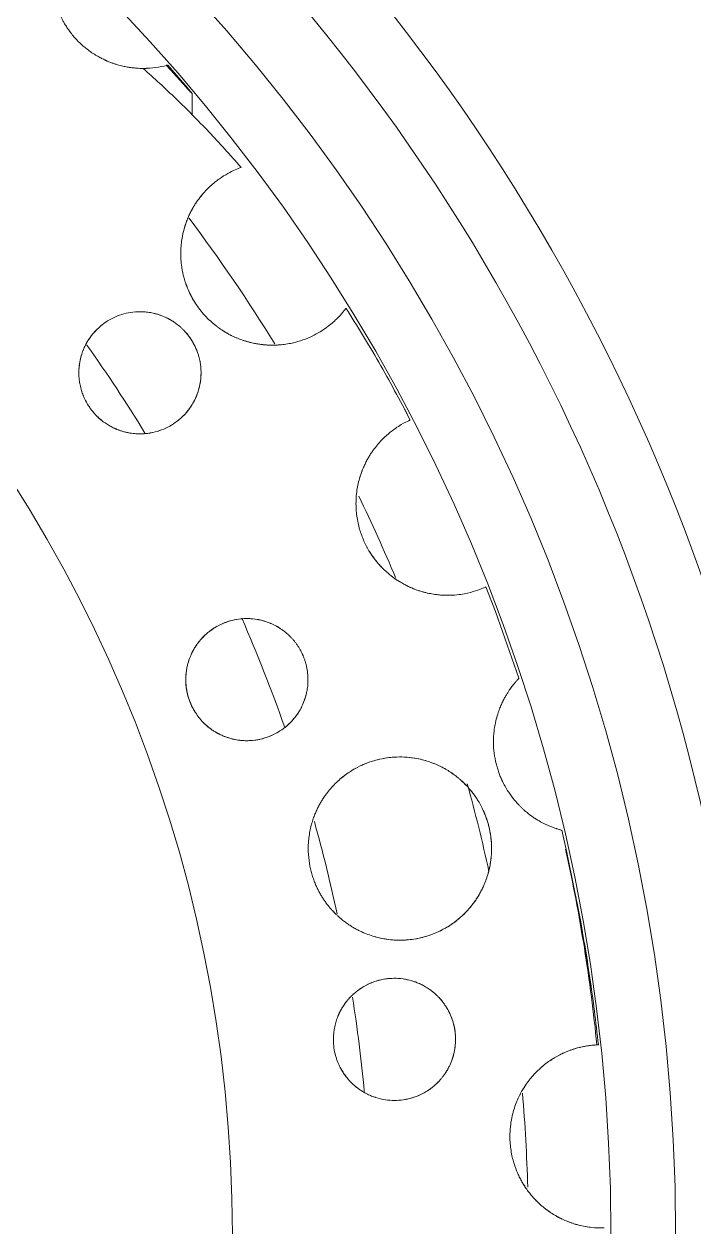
# Model space of a CAD drawing. Header units: metres. Extents: x -217 to -108, y -304 to -188.
# Drawn here: x -146.517 to -146.079, y -231.596 to -230.808 of the extents above; entities that cross this region are included whole.
import ezdxf

# ---------------------------------------------------------------- set-up
doc = ezdxf.new("R2010")
doc.units = ezdxf.units.M
for name, color, linetype, lineweight in [('A-FLOR', 192, 'Continuous', 9), ('A-GENM', 13, 'Continuous', 9), ('A-WALL', 113, 'Continuous', 9)]:
    doc.layers.add(name, color=color, linetype=linetype, lineweight=lineweight)

# ---------------------------------------------------------------- blocks, each defined once
blk = doc.blocks.new('Fountain_2047 - Fountain_2047-790752-Nivel 3')
at = {"layer": 'A-GENM'}
for p, q in [((0.8833, 0.75274), (0.87194, 0.76587)), ((0.88794, 0.73314), (0.88794, 0.74713)), ((0.91997, 0.69883), (0.91978, 0.69904)), ((1.0307, 0.53339), (1.02608, 0.54222))]:
    blk.add_line(p, q, dxfattribs=at)
at = {"layer": 'A-GENM', "flags": 128}
for points in [[(1.10189, 0.36426), (1.08644, 0.40804), (1.08027, 0.4241)], [(1.14962, 0.15883), (1.14234, 0.20467), (1.13325, 0.25019), (1.12995, 0.26469)]]:
    blk.add_lwpolyline(points, dxfattribs=at)
at = {"layer": 'A-GENM'}
for radius, start, end in [(1.53821, 0, 180), (1.47906, 0, 180), (1.295, 0, 180), (1.25272, 0, 180), (1.20443, 0, 180), (1.16207, 0, 180), (0.91426, 360, 180), (1.10805, 31.7649, 36.91734), (1.005, 31.48314, 35.41938), (1.10805, 22.84352, 25.86952), (1.005, 19.29336, 23.67653), (1.10805, 12.39005, 15.44513), (1.005, 12.06227, 15.60441), (1.005, 5.34743, 8.89272), (1.10805, 1.60307, 4.79304)]:
    blk.add_arc((0, 0), radius, start, end, dxfattribs=at)
for points, knots in [([(0.85581, 0.7637), (0.85451, 0.7637), (0.85232, 0.76377), (0.84906, 0.76407), (0.8468, 0.76438), (0.84485, 0.76472), (0.84335, 0.76503), (0.84175, 0.76539), (0.83998, 0.76585), (0.83812, 0.76639), (0.83652, 0.76692), (0.83515, 0.76741), (0.83407, 0.76782), (0.83312, 0.7682), (0.83242, 0.7685), (0.83202, 0.76867), (0.83171, 0.76881), (0.8314, 0.76894), (0.83099, 0.76913), (0.83029, 0.76945), (0.8293, 0.76993), (0.8281, 0.77054), (0.82642, 0.77144), (0.82456, 0.77253), (0.82236, 0.77396), (0.821, 0.77491), (0.82002, 0.77564), (0.81933, 0.77616), (0.81804, 0.77716), (0.81606, 0.77883), (0.81357, 0.78116), (0.81113, 0.78374), (0.80885, 0.78645), (0.80683, 0.78918), (0.80541, 0.79133), (0.80444, 0.7929), (0.80382, 0.79397), (0.80327, 0.79495), (0.8026, 0.7962), (0.80189, 0.79762), (0.80119, 0.79914), (0.80059, 0.80051), (0.80009, 0.80176), (0.79964, 0.80294), (0.7993, 0.8039), (0.79903, 0.80467), (0.79884, 0.80526), (0.79865, 0.80585), (0.79842, 0.80661), (0.79805, 0.80788), (0.79763, 0.80953), (0.79724, 0.81123), (0.79705, 0.81217), (0.79697, 0.8126)], [-1, -1, -1, -1, -0.875, -0.8125, -0.75, -0.71875, -0.6875, -0.65625, -0.625, -0.59375, -0.5625, -0.546875, -0.53125, -0.515625, -0.507812, -0.503906, -0.5, -0.496094, -0.492188, -0.484375, -0.46875, -0.453125, -0.4375, -0.40625, -0.390625, -0.375, -0.371094, -0.367188, -0.359375, -0.34375, -0.328125, -0.3125, -0.296875, -0.28125, -0.265625, -0.257812, -0.25, -0.242188, -0.234375, -0.21875, -0.203125, -0.1875, -0.171875, -0.15625, -0.140625, -0.132812, -0.125, -0.117188, -0.109375, -0.09375, -0.0625, -0.03125, 0, 0, 0, 0]), ([(0.84769, 0.76427), (0.85056, 0.76387), (0.85634, 0.76351), (0.86429, 0.76412), (0.869, 0.76509), (0.87117, 0.76566)], [0.0233596, 0.0233596, 0.0233596, 0.0233596, 0.3333333, 0.6666667, 1, 1, 1, 1]), ([(0.87117, 0.76566), (0.87357, 0.76296), (0.87694, 0.75929), (0.88029, 0.75555), (0.88201, 0.75361), (0.8832, 0.75231), (0.88427, 0.75113), (0.88554, 0.7497), (0.8873, 0.74774), (0.88794, 0.74712), (0.88794, 0.74713)], [-1, -1, -1, -1, -0.75, -0.625, -0.5625, -0.5, -0.4375, -0.375, -0.25, 0, 0, 0, 0]), ([(0.88794, 0.74713), (0.88794, 0.74722), (0.88732, 0.74795), (0.8854, 0.75028), (0.88378, 0.75219), (0.88227, 0.75394), (0.88063, 0.75587), (0.87742, 0.75958), (0.87419, 0.7632), (0.87188, 0.76585)], [-1, -1, -1, -1, -0.75, -0.625, -0.5, -0.4375, -0.375, -0.25, 0, 0, 0, 0]), ([(0.88046, 0.64244), (0.88046, 0.64567), (0.88098, 0.65177), (0.88252, 0.65837), (0.88403, 0.6629), (0.88523, 0.66593), (0.88649, 0.6687), (0.88785, 0.67133), (0.88928, 0.67379), (0.89121, 0.67678), (0.89471, 0.68148), (0.89984, 0.68685), (0.90582, 0.69159), (0.91318, 0.69614), (0.91765, 0.69799), (0.91997, 0.69883)], [-1, -1, -1, -1, -0.9375, -0.875, -0.84375, -0.8125, -0.78125, -0.75, -0.71875, -0.6875, -0.625, -0.5, -0.375, -0.25, 0, 0, 0, 0]), ([(0.88426, 0.66345), (0.88408, 0.66296), (0.88359, 0.66162), (0.88314, 0.66015), (0.88286, 0.65921)], [-0.3443505, -0.3443505, -0.3443505, -0.3443505, -0.3125, -0.25946107, -0.25946107, -0.25946107, -0.25946107]), ([(0.9886, 0.60662), (0.9882, 0.60609), (0.98684, 0.60428), (0.98283, 0.59975), (0.97644, 0.59409), (0.96867, 0.58919), (0.96063, 0.58578), (0.95471, 0.58405), (0.94939, 0.58305), (0.94576, 0.58264), (0.94266, 0.58246), (0.94027, 0.58242), (0.93777, 0.58248), (0.93507, 0.58266), (0.9323, 0.58297), (0.92946, 0.58343), (0.92692, 0.58397), (0.925, 0.58446), (0.92387, 0.58477), (0.92299, 0.58503), (0.92211, 0.58531), (0.921, 0.58567), (0.91966, 0.58615), (0.91804, 0.58677), (0.91635, 0.58749), (0.91449, 0.58833), (0.91242, 0.58937), (0.91046, 0.59046), (0.90872, 0.59151), (0.90758, 0.59225), (0.9066, 0.5929), (0.90558, 0.59361), (0.90368, 0.595), (0.90075, 0.59738), (0.89714, 0.60081), (0.89369, 0.60473), (0.89057, 0.60897), (0.88793, 0.61331), (0.88617, 0.61681), (0.88519, 0.61909), (0.88475, 0.62016), (0.88451, 0.62076), (0.88435, 0.6212), (0.88419, 0.62163), (0.88398, 0.6222), (0.88363, 0.62319), (0.88317, 0.62458), (0.88269, 0.62621), (0.88213, 0.62831), (0.88157, 0.63082), (0.88093, 0.63455), (0.88053, 0.63865), (0.88046, 0.64128), (0.88046, 0.64244)], [-1, -1, -1, -1, -0.875, -0.75, -0.625, -0.5, -0.4375, -0.375, -0.34375, -0.3125, -0.296875, -0.28125, -0.265625, -0.25, -0.234375, -0.21875, -0.203125, -0.195312, -0.191406, -0.1875, -0.183594, -0.179688, -0.171875, -0.164062, -0.15625, -0.148438, -0.140625, -0.132812, -0.128906, -0.125, -0.123047, -0.121094, -0.117188, -0.109375, -0.101562, -0.09375, -0.085938, -0.078125, -0.070312, -0.066406, -0.064453, -0.063477, -0.0625, -0.061523, -0.060547, -0.058594, -0.054688, -0.050781, -0.046875, -0.039062, -0.03125, -0.015625, 0, 0, 0, 0]), ([(0.88357, 0.62339), (0.88365, 0.62313), (0.88394, 0.62229), (0.88472, 0.62016), (0.88616, 0.61677), (0.88812, 0.61301), (0.88954, 0.61069), (0.89011, 0.6098)], [-0.9137699, -0.9137699, -0.9137699, -0.9137699, -0.91145833, -0.90625, -0.89583333, -0.88541667, -0.87884376, -0.87884376, -0.87884376, -0.87884376]), ([(0.81376, 0.56433), (0.81376, 0.56769), (0.8144, 0.57236), (0.8159, 0.57743), (0.81727, 0.58084), (0.81885, 0.58397), (0.82119, 0.58774), (0.8245, 0.59183), (0.82894, 0.59589), (0.8338, 0.59916), (0.83904, 0.60168), (0.84465, 0.60344), (0.84967, 0.60422), (0.8539, 0.60438), (0.85667, 0.60426), (0.85896, 0.60401), (0.86069, 0.60374), (0.86219, 0.60345), (0.86342, 0.60315), (0.86438, 0.6029), (0.86534, 0.60263), (0.86659, 0.60223), (0.86785, 0.60178), (0.86918, 0.60125), (0.87022, 0.6008), (0.87114, 0.60036), (0.87182, 0.60003), (0.87221, 0.59982), (0.87251, 0.59967), (0.87282, 0.5995), (0.87322, 0.59928), (0.87394, 0.59887), (0.87498, 0.59825), (0.87625, 0.59742), (0.87798, 0.5962), (0.87976, 0.59477), (0.88159, 0.59308), (0.88274, 0.59192), (0.88368, 0.59089), (0.88466, 0.58976), (0.88591, 0.58818), (0.88737, 0.58607), (0.88919, 0.58305), (0.89067, 0.57991), (0.89173, 0.57698), (0.89232, 0.57503), (0.89275, 0.5733), (0.89321, 0.57109), (0.89356, 0.56863), (0.89374, 0.56618), (0.89376, 0.56489), (0.89376, 0.56433)], [-1, -1, -1, -1, -0.933333, -0.9, -0.866667, -0.833333, -0.8, -0.733333, -0.666667, -0.6, -0.533333, -0.466667, -0.4, -0.366667, -0.333333, -0.316667, -0.3, -0.283333, -0.275, -0.266667, -0.258333, -0.25, -0.233333, -0.225, -0.216667, -0.208333, -0.204167, -0.202083, -0.2, -0.197917, -0.195833, -0.191667, -0.183333, -0.175, -0.166667, -0.15, -0.141667, -0.133333, -0.129167, -0.125, -0.116667, -0.108333, -0.1, -0.083333, -0.075, -0.066667, -0.058333, -0.05, -0.033333, -0.016667, 0, 0, 0, 0]), ([(0.87624, 0.59742), (0.87613, 0.59749), (0.8756, 0.59785), (0.87466, 0.59845), (0.87364, 0.59905), (0.87293, 0.59944), (0.87256, 0.59964), (0.87239, 0.59973), (0.87232, 0.59977)], [-0.71183731, -0.71183731, -0.71183731, -0.71183731, -0.70833333, -0.69444444, -0.68055556, -0.67361111, -0.67013889, -0.66779698, -0.66779698, -0.66779698, -0.66779698]), ([(0.82591, 0.59305), (0.82508, 0.59224), (0.82376, 0.59085), (0.82203, 0.58873), (0.82109, 0.58743), (0.82063, 0.58675)], [-0.7240027, -0.7240027, -0.7240027, -0.7240027, -0.625, -0.5625, -0.5000944, -0.5000944, -0.5000944, -0.5000944]), ([(0.89227, 0.57516), (0.89209, 0.57578), (0.89169, 0.5771), (0.89059, 0.5801), (0.88905, 0.58332), (0.88716, 0.58639), (0.88564, 0.58853), (0.88435, 0.59013), (0.88347, 0.59112), (0.88302, 0.59161), (0.88282, 0.59182), (0.88274, 0.5919)], [-0.8888889, -0.8888889, -0.8888889, -0.8888889, -0.875, -0.8611111, -0.8333333, -0.8194444, -0.8055556, -0.7916667, -0.7847222, -0.78125, -0.7789703, -0.7789703, -0.7789703, -0.7789703]), ([(0.90729, 0.59244), (0.90754, 0.59227), (0.90851, 0.59164), (0.91007, 0.59069), (0.91189, 0.58966), (0.9131, 0.58903), (0.91374, 0.58872), (0.91383, 0.58867)], [-0.81611843, -0.81611843, -0.81611843, -0.81611843, -0.8125, -0.80208333, -0.79166667, -0.78125, -0.77953975, -0.77953975, -0.77953975, -0.77953975]), ([(0.82063, 0.58675), (0.82017, 0.58608), (0.8193, 0.58469), (0.81788, 0.58215), (0.817, 0.58008), (0.81649, 0.57878)], [-0.5, -0.5, -0.5, -0.5, -0.4375, -0.375, -0.282528, -0.282528, -0.282528, -0.282528]), ([(0.92176, 0.58543), (0.92225, 0.58526), (0.92324, 0.58496), (0.92491, 0.58448), (0.92606, 0.58419), (0.92674, 0.58403)], [-0.72881952, -0.72881952, -0.72881952, -0.72881952, -0.71875, -0.70833333, -0.69246596, -0.69246596, -0.69246596, -0.69246596]), ([(0.81562, 0.57641), (0.81512, 0.57482), (0.81417, 0.57103), (0.81376, 0.56678), (0.81376, 0.56433)], [-0.22842, -0.22842, -0.22842, -0.22842, -0.125, 0, 0, 0, 0]), ([(0.93343, 0.58285), (0.93394, 0.58279), (0.93525, 0.58265), (0.93651, 0.58256), (0.93728, 0.58252)], [-0.6384151, -0.6384151, -0.6384151, -0.6384151, -0.625, -0.60345026, -0.60345026, -0.60345026, -0.60345026]), ([(0.94321, 0.5825), (0.9433, 0.5825), (0.9443, 0.58255), (0.94526, 0.58262), (0.94612, 0.5827)], [-0.54441106, -0.54441106, -0.54441106, -0.54441106, -0.54166667, -0.51263072, -0.51263072, -0.51263072, -0.51263072]), ([(0.89376, 0.56433), (0.89376, 0.56152), (0.89315, 0.55624), (0.89122, 0.54984), (0.88853, 0.54426), (0.88522, 0.53941), (0.88136, 0.5352), (0.87698, 0.5316), (0.87209, 0.52862), (0.86665, 0.52631), (0.86164, 0.52502), (0.85731, 0.52444), (0.85385, 0.52428), (0.85082, 0.52441), (0.8486, 0.52466), (0.84728, 0.52486), (0.84626, 0.52504), (0.84523, 0.52525), (0.84387, 0.52556), (0.84249, 0.52594), (0.84105, 0.5264), (0.83992, 0.5268), (0.83894, 0.52718), (0.83822, 0.52747), (0.83781, 0.52765), (0.83749, 0.52779), (0.83717, 0.52794), (0.83674, 0.52813), (0.836, 0.52849), (0.83492, 0.52904), (0.83362, 0.52976), (0.83184, 0.53084), (0.82999, 0.53212), (0.82804, 0.53368), (0.82692, 0.53466), (0.82615, 0.53539), (0.82562, 0.5359), (0.82468, 0.53685), (0.82328, 0.53839), (0.82162, 0.54046), (0.81955, 0.54346), (0.8178, 0.54666), (0.81651, 0.5497), (0.81588, 0.55144), (0.81548, 0.55272), (0.81511, 0.55398), (0.81458, 0.55611), (0.81408, 0.55893), (0.8138, 0.56189), (0.81376, 0.56357), (0.81376, 0.56433)], [-1, -1, -1, -1, -0.933333, -0.866667, -0.8, -0.733333, -0.666667, -0.6, -0.533333, -0.466667, -0.4, -0.366667, -0.333333, -0.3, -0.283333, -0.275, -0.266667, -0.258333, -0.25, -0.233333, -0.225, -0.216667, -0.208333, -0.204167, -0.202083, -0.2, -0.197917, -0.195833, -0.191667, -0.183333, -0.175, -0.166667, -0.15, -0.141667, -0.133333, -0.13125, -0.129167, -0.125, -0.116667, -0.108333, -0.1, -0.083333, -0.075, -0.066667, -0.0625, -0.058333, -0.05, -0.033333, -0.016667, 0, 0, 0, 0]), ([(0.81554, 0.55254), (0.81584, 0.55157), (0.81622, 0.55046), (0.81669, 0.5493), (0.81673, 0.54919)], [-0.89620846, -0.89620846, -0.89620846, -0.89620846, -0.875, -0.87288208, -0.87288208, -0.87288208, -0.87288208]), ([(0.8886, 0.54469), (0.88933, 0.54598), (0.89044, 0.54834), (0.8915, 0.55082), (0.89186, 0.55197)], [-0.5, -0.5, -0.5, -0.5, -0.375, -0.2838589, -0.2838589, -0.2838589, -0.2838589]), ([(0.88412, 0.5383), (0.88487, 0.53916), (0.88637, 0.54108), (0.88774, 0.54318), (0.88841, 0.54435)], [-0.7257954, -0.7257954, -0.7257954, -0.7257954, -0.625, -0.511089, -0.511089, -0.511089, -0.511089]), ([(0.82534, 0.53619), (0.82535, 0.53617), (0.82623, 0.53528), (0.82791, 0.53375), (0.8296, 0.53244), (0.83036, 0.53189)], [-0.7754912, -0.7754912, -0.7754912, -0.7754912, -0.775, -0.75, -0.72873447, -0.72873447, -0.72873447, -0.72873447]), ([(0.83626, 0.52837), (0.83689, 0.52806), (0.83825, 0.52744), (0.83955, 0.52693), (0.84026, 0.52668), (0.84027, 0.52668)], [-0.67059335, -0.67059335, -0.67059335, -0.67059335, -0.65, -0.625, -0.62483153, -0.62483153, -0.62483153, -0.62483153]), ([(0.99518, 0.47861), (0.99518, 0.4822), (0.99566, 0.4872), (0.99688, 0.49301), (0.99801, 0.49695), (0.99923, 0.50036), (1.00046, 0.50328), (1.00172, 0.50589), (1.00305, 0.50836), (1.00444, 0.51067), (1.00626, 0.51342), (1.00856, 0.51646), (1.0113, 0.51959), (1.01481, 0.5231), (1.01891, 0.52652), (1.02456, 0.53037), (1.02953, 0.5329), (1.03078, 0.53342), (1.03069, 0.53338)], [-1, -1, -1, -1, -0.95, -0.925, -0.9, -0.875, -0.85, -0.825, -0.8, -0.775, -0.75, -0.7, -0.65, -0.6, -0.5, -0.4, -0.2, 0, 0, 0, 0]), ([(0.84477, 0.52536), (0.84531, 0.52523), (0.84648, 0.52499), (0.84763, 0.5248), (0.84828, 0.52471), (0.84831, 0.52471)], [-0.57041436, -0.57041436, -0.57041436, -0.57041436, -0.55, -0.525, -0.52367997, -0.52367997, -0.52367997, -0.52367997]), ([(0.85226, 0.52436), (0.85269, 0.52435), (0.85375, 0.52432), (0.85478, 0.52434), (0.85539, 0.52437)], [-0.46869129, -0.46869129, -0.46869129, -0.46869129, -0.45, -0.42206157, -0.42206157, -0.42206157, -0.42206157]), ([(1.00391, 0.50978), (1.00357, 0.50922), (1.00309, 0.5084), (1.00261, 0.50753), (1.00247, 0.50728)], [-0.39404022, -0.39404022, -0.39404022, -0.39404022, -0.35714286, -0.34255335, -0.34255335, -0.34255335, -0.34255335]), ([(0.99915, 0.50007), (0.99909, 0.49992), (0.99873, 0.49896), (0.99829, 0.49771), (0.99791, 0.49652), (0.99783, 0.49626)], [-0.22110194, -0.22110194, -0.22110194, -0.22110194, -0.21428571, -0.17857143, -0.16883425, -0.16883425, -0.16883425, -0.16883425]), ([(1.08023, 0.42408), (1.0803, 0.42412), (1.08022, 0.42408), (1.07854, 0.42331), (1.07398, 0.42152), (1.06662, 0.41948), (1.05784, 0.41841), (1.04999, 0.41874), (1.04497, 0.41944), (1.04156, 0.42014), (1.03865, 0.42091), (1.03643, 0.42159), (1.03447, 0.42228), (1.03283, 0.42292), (1.03154, 0.42345), (1.03025, 0.42402), (1.0286, 0.4248), (1.02693, 0.42565), (1.02512, 0.42667), (1.02365, 0.42755), (1.02231, 0.4284), (1.02131, 0.42908), (1.02072, 0.42949), (1.02026, 0.42981), (1.0198, 0.43015), (1.01917, 0.43061), (1.01806, 0.43145), (1.01644, 0.43276), (1.01444, 0.43453), (1.0124, 0.4365), (1.01035, 0.43868), (1.00831, 0.44109), (1.00664, 0.4433), (1.0055, 0.44495), (1.00494, 0.4458), (1.00462, 0.44629), (1.00442, 0.44661), (1.00427, 0.44686), (1.00411, 0.44711), (1.00383, 0.44756), (1.00345, 0.4482), (1.00299, 0.449), (1.00239, 0.45008), (1.00166, 0.45146), (1.00053, 0.45377), (0.99923, 0.45681), (0.9974, 0.462), (0.9957, 0.46911), (0.99518, 0.47537), (0.99518, 0.47861)], [-0.6, -0.6, -0.6, -0.6, -0.56, -0.48, -0.4, -0.32, -0.24, -0.2, -0.18, -0.16, -0.15, -0.14, -0.13, -0.125, -0.12, -0.115, -0.11, -0.1, -0.095, -0.09, -0.085, -0.0825, -0.08125, -0.08, -0.07875, -0.0775, -0.075, -0.07, -0.065, -0.06, -0.055, -0.05, -0.045, -0.0425, -0.04125, -0.040625, -0.04, -0.0396875, -0.039375, -0.03875, -0.0375, -0.03625, -0.035, -0.0325, -0.03, -0.025, -0.02, -0.01, 0, 0, 0, 0]), ([(1.00354, 0.44805), (1.00356, 0.44802), (1.004, 0.44727), (1.00491, 0.44582), (1.00679, 0.44306), (1.00912, 0.44008), (1.011, 0.43799), (1.01183, 0.43712)], [-0.9490189, -0.9490189, -0.9490189, -0.9490189, -0.94886364, -0.94460227, -0.94034091, -0.93181818, -0.92490666, -0.92490666, -0.92490666, -0.92490666]), ([(1.02004, 0.42997), (1.02019, 0.42986), (1.02108, 0.42923), (1.02253, 0.42825), (1.02368, 0.42753), (1.02425, 0.42719)], [-0.89954083, -0.89954083, -0.89954083, -0.89954083, -0.89772727, -0.88920455, -0.88072872, -0.88072872, -0.88072872, -0.88072872]), ([(1.03042, 0.42395), (1.03061, 0.42387), (1.03178, 0.42334), (1.03288, 0.42289), (1.03378, 0.42255)], [-0.84965498, -0.84965498, -0.84965498, -0.84965498, -0.84659091, -0.83101599, -0.83101599, -0.83101599, -0.83101599]), ([(1.03945, 0.4207), (1.03952, 0.42069), (1.04036, 0.42046), (1.04119, 0.42026), (1.04193, 0.42009)], [-0.79670471, -0.79670471, -0.79670471, -0.79670471, -0.79545455, -0.78018958, -0.78018958, -0.78018958, -0.78018958]), ([(1.04628, 0.41927), (1.04749, 0.41909), (1.04867, 0.41895), (1.0498, 0.41885), (1.04982, 0.41885)], [-0.98388629, -0.98388629, -0.98388629, -0.98388629, -0.965, -0.96477598, -0.96477598, -0.96477598, -0.96477598]), ([(1.05336, 0.41863), (1.05413, 0.41861), (1.05515, 0.4186), (1.05613, 0.41861), (1.0564, 0.41862)], [-0.94404543, -0.94404543, -0.94404543, -0.94404543, -0.93, -0.9248252, -0.9248252, -0.9248252, -0.9248252]), ([(0.88376, 0.36336), (0.88376, 0.36544), (0.884, 0.36839), (0.88466, 0.37193), (0.88529, 0.3744), (0.886, 0.37664), (0.88677, 0.37865), (0.8876, 0.3805), (0.88849, 0.38227), (0.88945, 0.38396), (0.89076, 0.38603), (0.89319, 0.38935), (0.897, 0.39332), (0.90192, 0.39706), (0.90714, 0.39991), (0.91263, 0.40193), (0.91834, 0.40314), (0.92429, 0.40351), (0.92947, 0.40306), (0.93375, 0.40215), (0.9365, 0.40131), (0.93877, 0.40046), (0.94045, 0.39973), (0.9419, 0.39903), (0.94294, 0.39847), (0.94355, 0.39813), (0.94402, 0.39786), (0.94448, 0.39758), (0.94508, 0.39721), (0.94612, 0.39654), (0.94759, 0.39551), (0.94917, 0.39428), (0.95036, 0.39324), (0.95098, 0.39267), (0.95135, 0.39233), (0.95162, 0.39206), (0.95191, 0.39179), (0.95229, 0.39141), (0.95296, 0.39071), (0.95395, 0.38962), (0.95514, 0.38819), (0.95632, 0.38663), (0.95744, 0.38497), (0.9585, 0.38323), (0.9593, 0.38173), (0.95983, 0.38067), (0.96011, 0.38006), (0.96032, 0.3796), (0.96052, 0.37914), (0.96078, 0.37853), (0.96109, 0.37775), (0.96144, 0.3768), (0.96188, 0.37551), (0.96237, 0.37387), (0.96303, 0.37117), (0.9636, 0.36769), (0.96376, 0.36482), (0.96376, 0.36336)], [-1, -1, -1, -1, -0.966667, -0.95, -0.933333, -0.916667, -0.9, -0.883333, -0.866667, -0.85, -0.833333, -0.8, -0.733333, -0.666667, -0.6, -0.533333, -0.466667, -0.4, -0.333333, -0.3, -0.266667, -0.25, -0.233333, -0.216667, -0.208333, -0.204167, -0.2, -0.195833, -0.191667, -0.183333, -0.166667, -0.15, -0.141667, -0.1375, -0.135417, -0.133333, -0.13125, -0.129167, -0.125, -0.116667, -0.108333, -0.1, -0.091667, -0.083333, -0.075, -0.070833, -0.06875, -0.066667, -0.064583, -0.0625, -0.058333, -0.054167, -0.05, -0.041667, -0.033333, -0.016667, 0, 0, 0, 0]), ([(0.92759, 0.40318), (0.9267, 0.40327), (0.92485, 0.40338), (0.92302, 0.40337), (0.92207, 0.40333)], [-0.75816857, -0.75816857, -0.75816857, -0.75816857, -0.72222222, -0.68299208, -0.68299208, -0.68299208, -0.68299208]), ([(0.93706, 0.40109), (0.93576, 0.40155), (0.93326, 0.40228), (0.93082, 0.40275), (0.92963, 0.40293)], [-0.88301003, -0.88301003, -0.88301003, -0.88301003, -0.83333333, -0.78543061, -0.78543061, -0.78543061, -0.78543061]), ([(0.90438, 0.39836), (0.9035, 0.39787), (0.90178, 0.39683), (0.9001, 0.39564), (0.89929, 0.39501)], [-0.42905391, -0.42905391, -0.42905391, -0.42905391, -0.38888889, -0.35024876, -0.35024876, -0.35024876, -0.35024876]), ([(0.89106, 0.3864), (0.89103, 0.38636), (0.89075, 0.38597), (0.89001, 0.38486), (0.88886, 0.38299), (0.88787, 0.38106), (0.88732, 0.37987), (0.88719, 0.37957)], [-0.20992925, -0.20992925, -0.20992925, -0.20992925, -0.20833333, -0.19444444, -0.16666667, -0.13888889, -0.12978947, -0.12978947, -0.12978947, -0.12978947]), ([(0.89781, 0.39381), (0.89738, 0.39344), (0.89639, 0.39256), (0.89488, 0.39107), (0.89354, 0.3896), (0.89262, 0.38848), (0.89222, 0.38797), (0.89209, 0.3878)], [-0.32654236, -0.32654236, -0.32654236, -0.32654236, -0.30555556, -0.27777778, -0.25, -0.23611111, -0.22872362, -0.22872362, -0.22872362, -0.22872362]), ([(0.96057, 0.37901), (0.9605, 0.37918), (0.96024, 0.37978), (0.95996, 0.38038), (0.95976, 0.38081)], [-0.6357513, -0.6357513, -0.6357513, -0.6357513, -0.625, -0.59841869, -0.59841869, -0.59841869, -0.59841869]), ([(0.88606, 0.37673), (0.8858, 0.37601), (0.88522, 0.3742), (0.88418, 0.36996), (0.88376, 0.36609), (0.88376, 0.36336)], [-0.1027812, -0.1027812, -0.1027812, -0.1027812, -0.0833333, -0.0555556, 0, 0, 0, 0]), ([(0.96376, 0.36336), (0.96376, 0.3615), (0.96356, 0.35884), (0.96303, 0.35562), (0.96251, 0.35336), (0.96191, 0.3513), (0.96127, 0.34943), (0.96058, 0.34769), (0.95982, 0.34602), (0.959, 0.34441), (0.95787, 0.34242), (0.95575, 0.33918), (0.95237, 0.33519), (0.94787, 0.33127), (0.94298, 0.32813), (0.9377, 0.32572), (0.93206, 0.32408), (0.92603, 0.32327), (0.92066, 0.32338), (0.91616, 0.32404), (0.91321, 0.32474), (0.91079, 0.32551), (0.90897, 0.32618), (0.9074, 0.32685), (0.90626, 0.32739), (0.9056, 0.32772), (0.9051, 0.32798), (0.9046, 0.32825), (0.90394, 0.32862), (0.9028, 0.32928), (0.90116, 0.33033), (0.89944, 0.33158), (0.89815, 0.33263), (0.89748, 0.33321), (0.89709, 0.33355), (0.89679, 0.33382), (0.89649, 0.33409), (0.89609, 0.33447), (0.89538, 0.33517), (0.89434, 0.33625), (0.89308, 0.33767), (0.89144, 0.33973), (0.88989, 0.342), (0.88868, 0.34411), (0.88812, 0.34519), (0.88781, 0.34582), (0.88759, 0.34629), (0.88737, 0.34676), (0.88708, 0.34739), (0.8866, 0.34852), (0.88597, 0.35018), (0.88532, 0.35223), (0.88458, 0.35506), (0.88394, 0.35874), (0.88376, 0.36181), (0.88376, 0.36336)], [-1, -1, -1, -1, -0.966667, -0.95, -0.933333, -0.916667, -0.9, -0.883333, -0.866667, -0.85, -0.833333, -0.8, -0.733333, -0.666667, -0.6, -0.533333, -0.466667, -0.4, -0.333333, -0.3, -0.266667, -0.25, -0.233333, -0.216667, -0.208333, -0.204167, -0.2, -0.195833, -0.191667, -0.183333, -0.166667, -0.15, -0.141667, -0.1375, -0.135417, -0.133333, -0.13125, -0.129167, -0.125, -0.116667, -0.108333, -0.1, -0.083333, -0.075, -0.070833, -0.06875, -0.066667, -0.064583, -0.0625, -0.058333, -0.05, -0.041667, -0.033333, -0.016667, 0, 0, 0, 0]), ([(0.88376, 0.36336), (0.88376, 0.36105), (0.88416, 0.35656), (0.88549, 0.35141), (0.88694, 0.34764), (0.88819, 0.34498), (0.88923, 0.34314), (0.88983, 0.34217), (0.88995, 0.34199)], [-1, -1, -1, -1, -0.9722222, -0.9444444, -0.9305556, -0.9166667, -0.9027778, -0.8995482, -0.8995482, -0.8995482, -0.8995482]), ([(1.08518, 0.32272), (1.08518, 0.32507), (1.08545, 0.32949), (1.0864, 0.33517), (1.08765, 0.33994), (1.08885, 0.34348), (1.08981, 0.34589), (1.09065, 0.34778), (1.09148, 0.34953), (1.09248, 0.35143), (1.09364, 0.35347), (1.09477, 0.35528), (1.09616, 0.35736), (1.09776, 0.35952), (1.09933, 0.36145), (1.10069, 0.36299), (1.10165, 0.36402), (1.10189, 0.36426), (1.10189, 0.36426)], [-1, -1, -1, -1, -0.9765625, -0.953125, -0.9296875, -0.90625, -0.8828125, -0.8710938, -0.859375, -0.8359375, -0.8125, -0.7890625, -0.765625, -0.71875, -0.671875, -0.625, -0.5625, -0.5, -0.5, -0.5, -0.5]), ([(0.95346, 0.33657), (0.95434, 0.33755), (0.95589, 0.33952), (0.95742, 0.34158), (0.95806, 0.34267)], [-0.2124924, -0.2124924, -0.2124924, -0.2124924, -0.16666667, -0.12631685, -0.12631685, -0.12631685, -0.12631685]), ([(1.08714, 0.33793), (1.08721, 0.33822), (1.0874, 0.33892), (1.08759, 0.33957), (1.0877, 0.33995)], [-0.88507328, -0.88507328, -0.88507328, -0.88507328, -0.875, -0.8596229, -0.8596229, -0.8596229, -0.8596229]), ([(1.0877, 0.33995), (1.08759, 0.33957), (1.0874, 0.33892), (1.08721, 0.33822), (1.08714, 0.33793)], [-0.14035989, -0.14035989, -0.14035989, -0.14035989, -0.125, -0.11490624, -0.11490624, -0.11490624, -0.11490624]), ([(0.89365, 0.33703), (0.89389, 0.33676), (0.89524, 0.33525), (0.89722, 0.33337), (0.89955, 0.33149), (0.90131, 0.33024), (0.90277, 0.3293), (0.90378, 0.32871), (0.90427, 0.32844), (0.90446, 0.32833), (0.90451, 0.3283)], [-0.8670563, -0.8670563, -0.8670563, -0.8670563, -0.86111111, -0.83333333, -0.81944444, -0.80555556, -0.79166667, -0.78472222, -0.78125, -0.78009644, -0.78009644, -0.78009644, -0.78009644]), ([(0.9464, 0.33039), (0.94746, 0.33111), (0.94962, 0.33276), (0.95165, 0.33464), (0.95266, 0.33571)], [-0.32351214, -0.32351214, -0.32351214, -0.32351214, -0.27777778, -0.22620607, -0.22620607, -0.22620607, -0.22620607]), ([(0.90496, 0.32806), (0.90505, 0.32801), (0.90528, 0.32789), (0.90579, 0.32762), (0.90677, 0.32714), (0.90866, 0.32629), (0.91121, 0.32534), (0.91364, 0.32464), (0.91525, 0.32427), (0.91591, 0.32414), (0.91608, 0.32411)], [-0.7764604, -0.7764604, -0.7764604, -0.7764604, -0.7743056, -0.7708333, -0.7638889, -0.75, -0.7222222, -0.6944444, -0.6805556, -0.6756432, -0.6756432, -0.6756432, -0.6756432]), ([(0.91798, 0.32378), (0.91815, 0.32376), (0.91879, 0.32367), (0.92036, 0.32349), (0.92263, 0.32335), (0.92506, 0.32336), (0.92659, 0.32346), (0.92726, 0.32352)], [-0.65749202, -0.65749202, -0.65749202, -0.65749202, -0.65277778, -0.63888889, -0.61111111, -0.58333333, -0.56171828, -0.56171828, -0.56171828, -0.56171828]), ([(0.92892, 0.3237), (0.9294, 0.32376), (0.9307, 0.32396), (0.93356, 0.32453), (0.93587, 0.32521), (0.93736, 0.32575)], [-0.54354503, -0.54354503, -0.54354503, -0.54354503, -0.52777778, -0.5, -0.44444444, -0.44444444, -0.44444444, -0.44444444]), ([(0.93766, 0.32586), (0.93904, 0.32637), (0.94153, 0.32745), (0.94387, 0.32877), (0.94491, 0.32942)], [-0.44076414, -0.44076414, -0.44076414, -0.44076414, -0.38888889, -0.3448375, -0.3448375, -0.3448375, -0.3448375]), ([(1.12975, 0.26474), (1.12962, 0.26477), (1.12902, 0.26493), (1.12743, 0.26539), (1.12502, 0.2662), (1.12203, 0.26732), (1.11816, 0.26904), (1.11389, 0.27148), (1.11118, 0.27326), (1.10935, 0.27457), (1.10781, 0.27577), (1.10663, 0.27674), (1.1054, 0.27779), (1.10406, 0.27901), (1.10273, 0.2803), (1.10163, 0.28143), (1.10069, 0.28246), (1.09994, 0.2833), (1.09927, 0.28408), (1.09877, 0.28468), (1.09848, 0.28504), (1.09826, 0.28532), (1.09804, 0.2856), (1.09774, 0.28598), (1.09723, 0.28665), (1.09649, 0.28764), (1.0956, 0.28891), (1.09469, 0.29029), (1.09375, 0.2918), (1.09276, 0.2935), (1.09191, 0.29508), (1.09131, 0.2963), (1.091, 0.29694), (1.09082, 0.29731), (1.09069, 0.29759), (1.09056, 0.29788), (1.09039, 0.29827), (1.09008, 0.29896), (1.08965, 0.29998), (1.08914, 0.30126), (1.08849, 0.30303), (1.08771, 0.30539), (1.0866, 0.30944), (1.08553, 0.31505), (1.08518, 0.32008), (1.08518, 0.32272)], [-0.4642857, -0.4642857, -0.4642857, -0.4642857, -0.4285714, -0.3571429, -0.3214286, -0.2857143, -0.2142857, -0.1785714, -0.1607143, -0.1428571, -0.1339286, -0.125, -0.1160714, -0.1071429, -0.0982143, -0.0892857, -0.0848214, -0.0803571, -0.0758929, -0.0736607, -0.0725446, -0.0714286, -0.0703125, -0.0691964, -0.0669643, -0.0625, -0.0580357, -0.0535714, -0.0491071, -0.0446429, -0.0401786, -0.0379464, -0.0368304, -0.0362723, -0.0357143, -0.0351562, -0.0345982, -0.0334821, -0.03125, -0.0290179, -0.0267857, -0.0223214, -0.0178571, -0.0089286, 0, 0, 0, 0]), ([(0.96393, 0.25272), (0.96393, 0.25602), (0.96434, 0.26065), (0.9654, 0.26609), (0.96639, 0.26983), (0.96747, 0.27311), (0.9686, 0.27598), (0.96958, 0.27815), (0.97039, 0.27982), (0.97125, 0.28147), (0.97236, 0.28343), (0.97415, 0.28628), (0.97648, 0.28953), (0.97939, 0.293), (0.98336, 0.29707), (0.98848, 0.30133), (0.99476, 0.30532), (1.00113, 0.30836), (1.00754, 0.31057), (1.01397, 0.31201), (1.0204, 0.31273), (1.02682, 0.31277), (1.03321, 0.31212), (1.03958, 0.31077), (1.04592, 0.30868), (1.05121, 0.30626), (1.05543, 0.30383), (1.0581, 0.30208), (1.06024, 0.3005), (1.06183, 0.29926), (1.06317, 0.29813), (1.06426, 0.29716), (1.06509, 0.29638), (1.06592, 0.29559), (1.06698, 0.29453), (1.06804, 0.29341), (1.06914, 0.29218), (1.06998, 0.2912), (1.07072, 0.2903), (1.07125, 0.28962), (1.07156, 0.28922), (1.07179, 0.28891), (1.07203, 0.2886), (1.07234, 0.28818), (1.07288, 0.28743), (1.07365, 0.28633), (1.07457, 0.28493), (1.07549, 0.28343), (1.07642, 0.28182), (1.07736, 0.28006), (1.07815, 0.27845), (1.0787, 0.27723), (1.07898, 0.2766), (1.07913, 0.27624), (1.07925, 0.27596), (1.07937, 0.27568), (1.07952, 0.2753), (1.07979, 0.27463), (1.08017, 0.27364), (1.08061, 0.27242), (1.08118, 0.27073), (1.08184, 0.26852), (1.08278, 0.26474), (1.08366, 0.25961), (1.08393, 0.25508), (1.08393, 0.25272)], [-1, -1, -1, -1, -0.975, -0.9625, -0.95, -0.9375, -0.925, -0.9125, -0.90625, -0.9, -0.8875, -0.875, -0.85, -0.825, -0.8, -0.75, -0.7, -0.65, -0.6, -0.55, -0.5, -0.45, -0.4, -0.35, -0.3, -0.25, -0.225, -0.2, -0.1875, -0.175, -0.1625, -0.15625, -0.15, -0.14375, -0.1375, -0.125, -0.11875, -0.1125, -0.10625, -0.103125, -0.101562, -0.1, -0.098438, -0.096875, -0.09375, -0.0875, -0.08125, -0.075, -0.06875, -0.0625, -0.05625, -0.053125, -0.051562, -0.050781, -0.05, -0.049219, -0.048438, -0.046875, -0.04375, -0.040625, -0.0375, -0.03125, -0.025, -0.0125, 0, 0, 0, 0]), ([(1.05417, 0.30454), (1.05355, 0.30491), (1.05246, 0.30552), (1.05137, 0.30608), (1.05091, 0.30632)], [-0.69735014, -0.69735014, -0.69735014, -0.69735014, -0.67857143, -0.66450667, -0.66450667, -0.66450667, -0.66450667]), ([(1.06089, 0.29999), (1.06039, 0.30038), (1.0591, 0.30136), (1.05781, 0.30226), (1.05701, 0.30278)], [-0.76518501, -0.76518501, -0.76518501, -0.76518501, -0.75, -0.72595953, -0.72595953, -0.72595953, -0.72595953]), ([(1.06761, 0.29386), (1.06753, 0.29395), (1.06715, 0.29435), (1.06618, 0.29534), (1.06501, 0.29647), (1.06411, 0.29729), (1.0638, 0.29757)], [-0.83275302, -0.83275302, -0.83275302, -0.83275302, -0.83035714, -0.82142857, -0.80357143, -0.7941165, -0.7941165, -0.7941165, -0.7941165]), ([(1.09003, 0.29909), (1.09016, 0.29877), (1.09058, 0.29782), (1.09131, 0.29627), (1.09221, 0.29452), (1.0928, 0.29345), (1.09309, 0.29294)], [-0.94524458, -0.94524458, -0.94524458, -0.94524458, -0.94270833, -0.9375, -0.93229167, -0.92714881, -0.92714881, -0.92714881, -0.92714881]), ([(1.09307, 0.29297), (1.0928, 0.29345), (1.09222, 0.2945), (1.09135, 0.2962), (1.09062, 0.29774), (1.09019, 0.2987), (1.09005, 0.29903)], [-0.07264375, -0.07264375, -0.07264375, -0.07264375, -0.06770833, -0.0625, -0.05729167, -0.05463696, -0.05463696, -0.05463696, -0.05463696]), ([(1.0745, 0.28502), (1.07432, 0.2853), (1.07383, 0.28606), (1.07303, 0.28722), (1.07211, 0.2885), (1.07134, 0.2895), (1.07087, 0.29009), (1.07072, 0.29028)], [-0.89769509, -0.89769509, -0.89769509, -0.89769509, -0.89285714, -0.88392857, -0.875, -0.86607143, -0.86190339, -0.86190339, -0.86190339, -0.86190339]), ([(1.09796, 0.2857), (1.09808, 0.28555), (1.09835, 0.2852), (1.09864, 0.28485), (1.09881, 0.28464), (1.09883, 0.28462)], [-0.88920964, -0.88920964, -0.88920964, -0.88920964, -0.885416667, -0.880208333, -0.879839537, -0.879839537, -0.879839537, -0.879839537]), ([(1.09883, 0.28462), (1.09881, 0.28464), (1.09864, 0.28485), (1.09835, 0.28521), (1.09808, 0.28555), (1.09796, 0.2857)], [-0.120157236, -0.120157236, -0.120157236, -0.120157236, -0.119791667, -0.114583333, -0.110789867, -0.110789867, -0.110789867, -0.110789867]), ([(1.08393, 0.25272), (1.08393, 0.25544), (1.08356, 0.26063), (1.08243, 0.2664), (1.08125, 0.27056), (1.08043, 0.27297), (1.07974, 0.27478), (1.0792, 0.27609), (1.07876, 0.2771), (1.0785, 0.27767), (1.07843, 0.27784)], [-1, -1, -1, -1, -0.98214286, -0.96428571, -0.95535714, -0.94642857, -0.94196429, -0.9375, -0.93303571, -0.93117021, -0.93117021, -0.93117021, -0.93117021]), ([(1.08393, 0.25272), (1.08393, 0.25021), (1.0837, 0.24666), (1.08307, 0.24243), (1.08248, 0.23949), (1.08182, 0.23686), (1.08112, 0.23452), (1.08039, 0.23236), (1.07958, 0.23025), (1.07872, 0.22822), (1.07754, 0.22571), (1.07533, 0.22157), (1.07184, 0.21635), (1.0672, 0.21096), (1.06216, 0.20631), (1.05492, 0.201), (1.04494, 0.19598), (1.03152, 0.19264), (1.01909, 0.1925), (1.00965, 0.19432), (1.00404, 0.19605), (1.00042, 0.19748), (0.99745, 0.19886), (0.99523, 0.20001), (0.99333, 0.2011), (0.99177, 0.20206), (0.99058, 0.20284), (0.98938, 0.20366), (0.98783, 0.20479), (0.98627, 0.206), (0.98466, 0.20735), (0.98343, 0.20845), (0.98236, 0.20945), (0.9816, 0.2102), (0.98115, 0.21065), (0.98082, 0.211), (0.98048, 0.21135), (0.98003, 0.21182), (0.97925, 0.21267), (0.97815, 0.21392), (0.97683, 0.21553), (0.97552, 0.21726), (0.9742, 0.21914), (0.97287, 0.22118), (0.97178, 0.22304), (0.97101, 0.22444), (0.97058, 0.22527), (0.97026, 0.22591), (0.96994, 0.22656), (0.96951, 0.22744), (0.96879, 0.22903), (0.96781, 0.23143), (0.96674, 0.2345), (0.96548, 0.23886), (0.9643, 0.24479), (0.96393, 0.25001), (0.96393, 0.25272)], [-1, -1, -1, -1, -0.973684, -0.960526, -0.947368, -0.934211, -0.921053, -0.907895, -0.894737, -0.881579, -0.868421, -0.842105, -0.789474, -0.736842, -0.684211, -0.631579, -0.526316, -0.421053, -0.315789, -0.263158, -0.236842, -0.210526, -0.197368, -0.184211, -0.171053, -0.164474, -0.157895, -0.151316, -0.144737, -0.131579, -0.125, -0.118421, -0.111842, -0.108553, -0.106908, -0.105263, -0.103618, -0.101974, -0.098684, -0.092105, -0.085526, -0.078947, -0.072368, -0.065789, -0.059211, -0.055921, -0.054276, -0.052632, -0.050987, -0.049342, -0.046053, -0.039474, -0.032895, -0.026316, -0.013158, 0, 0, 0, 0]), ([(1.08147, 0.23572), (1.08174, 0.23663), (1.08237, 0.23893), (1.08347, 0.24429), (1.08393, 0.24921), (1.08393, 0.25272)], [-0.1030947, -0.1030947, -0.1030947, -0.1030947, -0.0833333, -0.0555556, 0, 0, 0, 0]), ([(1.07593, 0.22279), (1.07642, 0.22363), (1.07737, 0.22538), (1.07867, 0.22808), (1.0797, 0.23055), (1.08031, 0.23217), (1.0805, 0.2327)], [-0.22143935, -0.22143935, -0.22143935, -0.22143935, -0.19444444, -0.16666667, -0.13888889, -0.12606036, -0.12606036, -0.12606036, -0.12606036]), ([(0.96956, 0.22737), (0.96969, 0.22708), (0.97009, 0.22623), (0.97054, 0.22534), (0.97086, 0.22474), (0.9709, 0.22466)], [-0.78917464, -0.78917464, -0.78917464, -0.78917464, -0.78125, -0.765625, -0.76324772, -0.76324772, -0.76324772, -0.76324772]), ([(1.07002, 0.2143), (1.07036, 0.21471), (1.07129, 0.21585), (1.07273, 0.21777), (1.07434, 0.22013), (1.07539, 0.22184), (1.07589, 0.22271)], [-0.32182849, -0.32182849, -0.32182849, -0.32182849, -0.30555556, -0.27777778, -0.25, -0.22222222, -0.22222222, -0.22222222, -0.22222222]), ([(0.98025, 0.21159), (0.98065, 0.21117), (0.98131, 0.21049), (0.98196, 0.20984), (0.98223, 0.20958)], [-0.58538323, -0.58538323, -0.58538323, -0.58538323, -0.5625, -0.54676837, -0.54676837, -0.54676837, -0.54676837]), ([(1.06174, 0.20613), (1.06305, 0.20719), (1.06537, 0.20924), (1.06757, 0.21151), (1.06854, 0.21259)], [-0.4416515, -0.4416515, -0.4416515, -0.4416515, -0.38888889, -0.34458323, -0.34458323, -0.34458323, -0.34458323]), ([(0.98037, 0.12775), (0.98037, 0.13076), (0.98088, 0.13493), (0.98197, 0.13906), (0.98269, 0.14122), (0.98327, 0.14274), (0.98387, 0.14413), (0.98466, 0.14581), (0.98564, 0.14764), (0.98662, 0.14924), (0.98743, 0.15046), (0.98808, 0.15137), (0.98874, 0.15225), (0.98962, 0.15335), (0.99071, 0.15461), (0.99203, 0.156), (0.99384, 0.15773), (0.99613, 0.15963), (0.99983, 0.1622), (1.00453, 0.16466), (1.01023, 0.1666), (1.01595, 0.16765), (1.02168, 0.16787), (1.02741, 0.16727), (1.03218, 0.16606), (1.03598, 0.16463), (1.03885, 0.16328), (1.04122, 0.16192), (1.04311, 0.16068), (1.04457, 0.15963), (1.046, 0.15849), (1.0474, 0.15727), (1.04858, 0.15613), (1.04944, 0.15524), (1.04993, 0.15471), (1.05031, 0.15429), (1.05068, 0.15386), (1.05116, 0.1533), (1.05196, 0.15231), (1.05308, 0.15082), (1.05427, 0.14903), (1.05516, 0.14751), (1.05569, 0.14654), (1.0561, 0.14576), (1.0565, 0.14493), (1.05704, 0.14377), (1.05768, 0.14223), (1.0584, 0.14021), (1.05927, 0.13731), (1.0601, 0.13329), (1.06037, 0.12966), (1.06037, 0.12775)], [-1, -1, -1, -1, -0.966667, -0.95, -0.941667, -0.933333, -0.925, -0.916667, -0.9, -0.883333, -0.875, -0.866667, -0.858333, -0.85, -0.833333, -0.816667, -0.8, -0.766667, -0.733333, -0.666667, -0.6, -0.533333, -0.466667, -0.4, -0.333333, -0.3, -0.266667, -0.233333, -0.216667, -0.2, -0.183333, -0.166667, -0.15, -0.141667, -0.1375, -0.133333, -0.129167, -0.125, -0.116667, -0.1, -0.083333, -0.075, -0.070833, -0.066667, -0.0625, -0.058333, -0.05, -0.041667, -0.033333, -0.016667, 0, 0, 0, 0]), ([(1.03529, 0.16487), (1.03489, 0.16503), (1.03378, 0.16545), (1.03267, 0.16583), (1.03196, 0.16604)], [-0.4621762, -0.4621762, -0.4621762, -0.4621762, -0.4375, -0.39454606, -0.39454606, -0.39454606, -0.39454606]), ([(0.99403, 0.15785), (0.99368, 0.15755), (0.99285, 0.15679), (0.99169, 0.15565), (0.99087, 0.15477), (0.99053, 0.15439)], [-0.48729447, -0.48729447, -0.48729447, -0.48729447, -0.45833333, -0.41666667, -0.38751988, -0.38751988, -0.38751988, -0.38751988]), ([(0.9998, 0.16206), (0.99903, 0.16159), (0.99792, 0.16088), (0.99681, 0.16008), (0.99648, 0.15983)], [-0.64774232, -0.64774232, -0.64774232, -0.64774232, -0.58333333, -0.55548229, -0.55548229, -0.55548229, -0.55548229]), ([(1.04123, 0.16188), (1.04089, 0.16209), (1.03979, 0.16274), (1.03867, 0.16333), (1.0379, 0.16371)], [-0.58326247, -0.58326247, -0.58326247, -0.58326247, -0.5625, -0.51511842, -0.51511842, -0.51511842, -0.51511842]), ([(1.04716, 0.15746), (1.04688, 0.15771), (1.0461, 0.15839), (1.045, 0.15928), (1.04416, 0.15991), (1.04382, 0.16016)], [-0.70451504, -0.70451504, -0.70451504, -0.70451504, -0.6875, -0.65625, -0.63571494, -0.63571494, -0.63571494, -0.63571494]), ([(0.98843, 0.15183), (0.98827, 0.15161), (0.98786, 0.15107), (0.98702, 0.14987), (0.98592, 0.14814), (0.98485, 0.14618), (0.984, 0.14442), (0.98358, 0.14345), (0.98337, 0.14295)], [-0.3270342, -0.3270342, -0.3270342, -0.3270342, -0.3125, -0.2916667, -0.25, -0.2083333, -0.1875, -0.1666667, -0.1666667, -0.1666667, -0.1666667]), ([(1.05305, 0.15082), (1.05283, 0.15114), (1.05211, 0.15212), (1.05119, 0.15327), (1.05034, 0.15425), (1.04994, 0.1547), (1.04978, 0.15487), (1.04976, 0.15489)], [-0.82639541, -0.82639541, -0.82639541, -0.82639541, -0.8125, -0.78125, -0.765625, -0.7578125, -0.75629837, -0.75629837, -0.75629837, -0.75629837]), ([(1.06035, 0.12912), (1.0603, 0.13064), (1.05998, 0.134), (1.05913, 0.13786), (1.05817, 0.1409), (1.05737, 0.143), (1.05666, 0.14461), (1.05611, 0.14572), (1.05586, 0.14621), (1.05575, 0.14641)], [-0.9928705, -0.9928705, -0.9928705, -0.9928705, -0.96875, -0.9375, -0.921875, -0.90625, -0.890625, -0.8828125, -0.8772147, -0.8772147, -0.8772147, -0.8772147]), ([(1.06037, 0.12775), (1.06037, 0.12502), (1.05995, 0.12124), (1.05905, 0.11748), (1.05846, 0.11551), (1.05799, 0.11412), (1.0575, 0.11285), (1.05685, 0.11132), (1.05606, 0.10965), (1.05526, 0.10817), (1.05459, 0.10704), (1.05406, 0.10619), (1.05352, 0.10535), (1.05279, 0.10431), (1.05188, 0.10309), (1.05077, 0.10173), (1.04923, 0.10002), (1.04726, 0.09808), (1.04403, 0.09539), (1.03981, 0.09263), (1.03453, 0.0902), (1.02903, 0.08856), (1.02334, 0.08772), (1.01745, 0.08771), (1.01137, 0.08861), (1.00613, 0.09025), (1.00238, 0.09199), (1.00023, 0.09318), (0.99857, 0.0942), (0.99691, 0.09533), (0.99529, 0.09657), (0.9939, 0.09775), (0.9929, 0.09867), (0.99232, 0.09924), (0.99188, 0.09968), (0.99144, 0.10013), (0.99087, 0.10073), (0.98991, 0.10181), (0.98856, 0.10346), (0.98715, 0.10543), (0.98612, 0.10708), (0.98552, 0.10812), (0.98506, 0.10895), (0.98461, 0.10983), (0.98401, 0.11105), (0.9833, 0.11268), (0.98251, 0.1148), (0.98156, 0.11783), (0.98066, 0.12203), (0.98037, 0.12579), (0.98037, 0.12775)], [-1, -1, -1, -1, -0.966667, -0.95, -0.941667, -0.933333, -0.925, -0.916667, -0.9, -0.883333, -0.875, -0.866667, -0.858333, -0.85, -0.833333, -0.816667, -0.8, -0.766667, -0.733333, -0.666667, -0.6, -0.533333, -0.466667, -0.4, -0.333333, -0.266667, -0.233333, -0.216667, -0.2, -0.183333, -0.166667, -0.15, -0.141667, -0.1375, -0.133333, -0.129167, -0.125, -0.116667, -0.1, -0.083333, -0.075, -0.070833, -0.066667, -0.0625, -0.058333, -0.05, -0.041667, -0.033333, -0.016667, 0, 0, 0, 0]), ([(1.057, 0.11169), (1.05714, 0.11199), (1.0575, 0.11286), (1.05831, 0.11496), (1.05971, 0.11958), (1.06037, 0.12431), (1.06037, 0.12775)], [-0.1571881, -0.1571881, -0.1571881, -0.1571881, -0.1458333, -0.125, -0.0833333, 0, 0, 0, 0]), ([(1.09593, 0.06421), (1.09593, 0.06861), (1.09689, 0.07673), (1.09947, 0.0849), (1.10138, 0.08924), (1.10227, 0.09107), (1.10287, 0.09224), (1.10445, 0.09515), (1.10668, 0.09858), (1.10857, 0.10109), (1.10987, 0.10266), (1.11037, 0.10325), (1.11111, 0.10411), (1.11269, 0.10585), (1.115, 0.10814), (1.11804, 0.1108), (1.12131, 0.11328), (1.12579, 0.11621), (1.13104, 0.11893), (1.13661, 0.1211), (1.14145, 0.1225), (1.14553, 0.12334), (1.14992, 0.12397), (1.15202, 0.12409), (1.15287, 0.12413)], [-1, -1, -1, -1, -0.965909, -0.931818, -0.914773, -0.910511, -0.90625, -0.897727, -0.863636, -0.829545, -0.821023, -0.816761, -0.8125, -0.795455, -0.761364, -0.727273, -0.681818, -0.636364, -0.545455, -0.454545, -0.363636, -0.272727, -0.181818, 0, 0, 0, 0]), ([(0.98487, 0.10932), (0.98493, 0.10921), (0.98526, 0.10858), (0.98614, 0.10701), (0.98729, 0.10523), (0.98817, 0.10402), (0.98849, 0.1036)], [-0.84313341, -0.84313341, -0.84313341, -0.84313341, -0.83928571, -0.82142857, -0.78571429, -0.76535779, -0.76535779, -0.76535779, -0.76535779]), ([(1.05175, 0.10295), (1.05198, 0.10324), (1.05269, 0.10416), (1.05382, 0.10577), (1.05484, 0.10742), (1.0554, 0.10845), (1.0555, 0.10862)], [-0.3111976, -0.3111976, -0.3111976, -0.3111976, -0.2916667, -0.25, -0.2083333, -0.2003376, -0.2003376, -0.2003376, -0.2003376]), ([(1.11164, 0.10469), (1.11118, 0.10418), (1.11045, 0.10337), (1.10971, 0.10248), (1.10944, 0.10214)], [-0.34239908, -0.34239908, -0.34239908, -0.34239908, -0.3125, -0.29548712, -0.29548712, -0.29548712, -0.29548712]), ([(0.99156, 0.1), (0.99166, 0.09991), (0.99204, 0.09951), (0.993, 0.09856), (0.99417, 0.09752), (0.99503, 0.0968), (0.99535, 0.09655)], [-0.70211155, -0.70211155, -0.70211155, -0.70211155, -0.69642857, -0.67857143, -0.64285714, -0.62276683, -0.62276683, -0.62276683, -0.62276683]), ([(1.03834, 0.09202), (1.03926, 0.09248), (1.04134, 0.09363), (1.04336, 0.09499), (1.04449, 0.09584)], [-0.6474968, -0.6474968, -0.6474968, -0.6474968, -0.5833333, -0.5, -0.5, -0.5, -0.5]), ([(1.04484, 0.09611), (1.04528, 0.09645), (1.04628, 0.09726), (1.04777, 0.09859), (1.0491, 0.0999), (1.04995, 0.10082), (1.05027, 0.10118), (1.05033, 0.10124)], [-0.4912424, -0.4912424, -0.4912424, -0.4912424, -0.4583333, -0.4166667, -0.375, -0.3541667, -0.3496066, -0.3496066, -0.3496066, -0.3496066]), ([(1.10464, 0.09535), (1.10454, 0.09518), (1.10396, 0.09421), (1.10322, 0.09291), (1.10254, 0.09158), (1.10241, 0.09133)], [-0.19446066, -0.19446066, -0.19446066, -0.19446066, -0.1875, -0.15625, -0.14907961, -0.14907961, -0.14907961, -0.14907961]), ([(0.99823, 0.09444), (0.99864, 0.09417), (0.9996, 0.09355), (1.00078, 0.09287), (1.00156, 0.09245), (1.0018, 0.09233)], [-0.56141367, -0.56141367, -0.56141367, -0.56141367, -0.53571429, -0.5, -0.48425257, -0.48425257, -0.48425257, -0.48425257]), ([(1.00473, 0.09094), (1.00567, 0.09054), (1.00675, 0.09013), (1.00782, 0.08978), (1.00797, 0.08973)], [-0.41961928, -0.41961928, -0.41961928, -0.41961928, -0.35714286, -0.34663035, -0.34663035, -0.34663035, -0.34663035]), ([(1.15759, 0.00424), (1.1556, 0.00418), (1.15059, 0.00416), (1.14119, 0.00584), (1.13357, 0.00841), (1.12823, 0.01088), (1.12421, 0.01325), (1.12184, 0.01482), (1.11998, 0.01615), (1.1181, 0.01762), (1.11621, 0.01922), (1.11458, 0.02071), (1.1134, 0.02188), (1.11272, 0.02258), (1.11219, 0.02314), (1.11168, 0.02369), (1.11103, 0.0244), (1.10997, 0.02562), (1.1085, 0.02743), (1.10679, 0.02973), (1.10538, 0.03187), (1.10451, 0.03328), (1.10382, 0.03445), (1.10312, 0.03572), (1.10218, 0.03751), (1.10056, 0.04091), (1.09841, 0.04656), (1.09647, 0.05467), (1.09593, 0.06091), (1.09593, 0.06421)], [-1, -1, -1, -1, -0.727273, -0.545455, -0.454545, -0.363636, -0.318182, -0.295455, -0.272727, -0.25, -0.227273, -0.204545, -0.193182, -0.1875, -0.181818, -0.176136, -0.170455, -0.159091, -0.136364, -0.113636, -0.102273, -0.096591, -0.090909, -0.085227, -0.079545, -0.068182, -0.045455, -0.022727, 0, 0, 0, 0]), ([(1.10392, 0.0343), (1.10398, 0.03418), (1.10443, 0.03342), (1.10547, 0.03171), (1.10631, 0.03047), (1.10681, 0.02975)], [-0.84237195, -0.84237195, -0.84237195, -0.84237195, -0.83928571, -0.82142857, -0.78967115, -0.78967115, -0.78967115, -0.78967115]), ([(1.11163, 0.02375), (1.11176, 0.02361), (1.11247, 0.02283), (1.11341, 0.02187), (1.11419, 0.02111), (1.11443, 0.02088)], [-0.68666156, -0.68666156, -0.68666156, -0.68666156, -0.67857143, -0.64285714, -0.62757059, -0.62757059, -0.62757059, -0.62757059]), ([(1.11903, 0.0169), (1.11939, 0.01662), (1.12021, 0.01599), (1.12101, 0.01542), (1.12146, 0.0151)], [-0.52500128, -0.52500128, -0.52500128, -0.52500128, -0.5, -0.46742407, -0.46742407, -0.46742407, -0.46742407])]:
    blk.add_open_spline(points, degree=3, knots=knots, dxfattribs=at)
for points in [[(0.86412, 0.76426), (0.86154, 0.7639), (0.85875, 0.76372), (0.85584, 0.7637)], [(0.87188, 0.76585), (0.87194, 0.76587), (0.87197, 0.76588), (0.87174, 0.76581), (0.87139, 0.76572), (0.87117, 0.76566)], [(0.91978, 0.69904), (0.91284, 0.70702), (0.89886, 0.72245), (0.87751, 0.74397), (0.86308, 0.7573), (0.85581, 0.7637)], [(0.89533, 0.68197), (0.89462, 0.68116), (0.89391, 0.68031), (0.8932, 0.67939)], [(0.88961, 0.67428), (0.88893, 0.6732), (0.88826, 0.67205), (0.8876, 0.67082)], [(1.03069, 0.53338), (1.02397, 0.54639), (1.01024, 0.57162), (0.99591, 0.59522), (0.9886, 0.60662)], [(0.83255, 0.59825), (0.83081, 0.59716), (0.82909, 0.59589), (0.82744, 0.59446)], [(0.89245, 0.55421), (0.89325, 0.55725), (0.89376, 0.56068), (0.89376, 0.56433)], [(0.87793, 0.53247), (0.87968, 0.53379), (0.88134, 0.53528), (0.88286, 0.53689)], [(0.87054, 0.52802), (0.87121, 0.52833), (0.87188, 0.52865), (0.87252, 0.529)], [(0.85896, 0.52467), (0.8599, 0.5248), (0.86082, 0.52495), (0.86171, 0.52513)], [(0.86502, 0.52595), (0.86583, 0.52619), (0.86661, 0.52645), (0.86738, 0.52673)], [(0.91992, 0.40318), (0.91757, 0.40295), (0.91526, 0.40252), (0.91299, 0.40189)], [(0.91266, 0.40179), (0.91043, 0.40115), (0.90824, 0.40031), (0.90611, 0.39926)], [(0.9452, 0.39713), (0.94295, 0.39856), (0.94065, 0.3997), (0.93842, 0.40058)], [(0.95908, 0.34459), (0.96055, 0.34738), (0.96177, 0.3506), (0.96265, 0.35405)], [(1.00321, 0.30903), (1.00174, 0.30849), (1.00028, 0.30786), (0.99882, 0.30719)], [(1.0104, 0.31118), (1.00891, 0.31083), (1.00742, 0.3104), (1.00593, 0.30991)], [(1.01792, 0.31242), (1.01628, 0.31225), (1.01463, 0.31203), (1.01297, 0.31172)], [(1.03382, 0.3119), (1.03156, 0.31228), (1.02929, 0.31253), (1.02701, 0.31264)], [(1.04065, 0.31035), (1.03917, 0.31077), (1.03769, 0.31114), (1.0362, 0.31145)], [(1.04744, 0.30793), (1.04607, 0.30851), (1.04471, 0.30903), (1.04334, 0.3095)], [(0.9892, 0.30164), (0.9869, 0.30001), (0.98462, 0.29815), (0.98242, 0.29604)], [(0.99615, 0.3059), (0.9946, 0.30509), (0.99304, 0.30427), (0.99151, 0.30327)], [(1.15287, 0.12413), (1.15082, 0.14495), (1.14535, 0.18739), (1.13714, 0.23071), (1.13235, 0.2524)], [(1.13235, 0.2524), (1.13552, 0.2388), (1.14134, 0.21115), (1.14857, 0.16835), (1.15226, 0.13903), (1.15383, 0.12418)], [(1.0538, 0.20068), (1.05628, 0.2021), (1.05864, 0.20369), (1.06089, 0.20545)], [(0.99887, 0.1982), (0.99944, 0.19794), (1.00001, 0.19769), (1.00057, 0.19745)], [(1.04361, 0.19604), (1.04657, 0.19707), (1.0494, 0.19831), (1.05211, 0.19975)], [(1.00772, 0.19495), (1.01165, 0.19385), (1.01553, 0.1932), (1.01924, 0.19291)], [(1.0216, 0.19277), (1.02517, 0.19262), (1.02858, 0.19281), (1.03187, 0.19325)], [(1.03314, 0.19343), (1.03617, 0.1939), (1.03909, 0.19459), (1.0419, 0.19547)], [(1.01139, 0.16673), (1.01038, 0.1665), (1.00935, 0.16622), (1.00833, 0.1659)], [(1.01739, 0.16764), (1.01626, 0.16756), (1.01513, 0.16739), (1.01401, 0.16721)], [(1.02337, 0.16764), (1.02226, 0.16773), (1.02114, 0.1678), (1.02002, 0.16778)], [(1.02934, 0.16674), (1.02823, 0.16699), (1.02712, 0.16718), (1.026, 0.16734)], [(1.0056, 0.16493), (1.00454, 0.1645), (1.00347, 0.16403), (1.00241, 0.1635)], [(1.13132, 0.11893), (1.13044, 0.11854), (1.12955, 0.11815), (1.12863, 0.11769)], [(1.13547, 0.12062), (1.13799, 0.12153), (1.14056, 0.12238), (1.14321, 0.12287)], [(1.14631, 0.12344), (1.14427, 0.1231), (1.14225, 0.12265), (1.14026, 0.12212)], [(1.14412, 0.12304), (1.14699, 0.12362), (1.14992, 0.12398), (1.15287, 0.12413)], [(1.15383, 0.12418), (1.15155, 0.1241), (1.14928, 0.12389), (1.14704, 0.12355)], [(1.11818, 0.11085), (1.11774, 0.1105), (1.1173, 0.11012), (1.11685, 0.10974)], [(1.12531, 0.11581), (1.12425, 0.11518), (1.12314, 0.11442), (1.12203, 0.11363)], [(1.02272, 0.08782), (1.02506, 0.08796), (1.02739, 0.08831), (1.02966, 0.08885)], [(1.03126, 0.08926), (1.03303, 0.08976), (1.03475, 0.09038), (1.03645, 0.09113)], [(1.12579, 0.01233), (1.12729, 0.01146), (1.12875, 0.0107), (1.13016, 0.01003)], [(1.12599, 0.01222), (1.12658, 0.01188), (1.12715, 0.01156), (1.12772, 0.01126)], [(1.1284, 0.0109), (1.12766, 0.01128), (1.1269, 0.01172), (1.12613, 0.01216)], [(1.13287, 0.00882), (1.13409, 0.00831), (1.13528, 0.00786), (1.13641, 0.00747)], [(1.14637, 0.00498), (1.14345, 0.00545), (1.1406, 0.00616), (1.13781, 0.00702)]]:
    blk.add_open_spline(points, degree=3, dxfattribs=at)

msp = doc.modelspace()

# ---------------------------------------------------------------- linework, layer by layer
at = {"layer": 'A-FLOR'}
msp.add_arc((-148.64288, -232.28081), 14.31651, 315.882969, 92.687282, dxfattribs=at)
at = {"layer": 'A-WALL'}
for radius, start, end in [(13.37481, 316.377915, 92.192337), (13.17481, 316.731412, 91.83884)]:
    msp.add_arc((-148.60726, -232.26474), radius, start, end, dxfattribs=at)

# ---------------------------------------------------------------- block references
at = {"layer": 'A-GENM'}
msp.add_blockref('Fountain_2047 - Fountain_2047-790752-Nivel 3', (-147.29518, -231.60067), dxfattribs=at)

doc.saveas('drawing.dxf')
